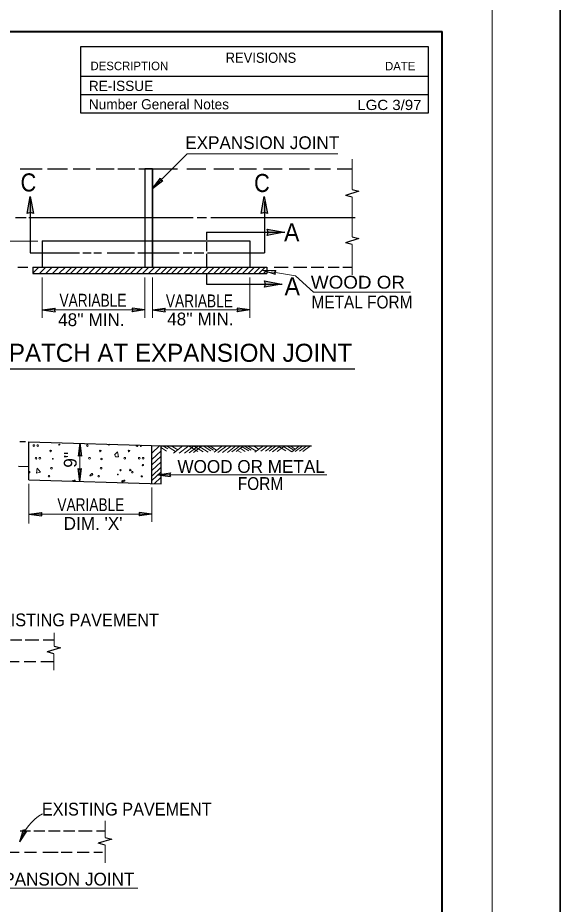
# Model space of a CAD drawing. Extents: x 68 to 441, y -138 to 136.
# Drawn here: x 386.1 to 440.5, y -2.9 to 86 of the extents above; entities that cross this region are included whole.
import ezdxf
from ezdxf.enums import TextEntityAlignment as Align

# ---------------------------------------------------------------- set-up
doc = ezdxf.new("R2010")
doc.units = 0
doc.header["$LTSCALE"] = 0.51
doc.layers.add('1', color=7, linetype='Continuous', lineweight=13)
doc.layers.add('25', color=7, linetype='Continuous', lineweight=25)

msp = doc.modelspace()

# ---------------------------------------------------------------- hatches: boundary and pattern name
at = {"layer": '1'}
for points in [[(387.6517, 66.3778), (387.3361, 66.4848), (387.0177, 66.3797), (387.329, 68.0791)], [(411.1381, 66.3768), (410.8224, 66.4838), (410.504, 66.3787), (410.8154, 68.0781)], [(411.1381, 66.3768), (410.8224, 66.4838), (410.504, 66.3787), (410.8154, 68.0781)], [(411.1114, 64.1755), (411.2183, 64.4912), (411.1132, 64.8095), (412.8126, 64.4982)], [(410.837, 58.9809), (410.944, 59.2966), (410.8388, 59.6149), (412.5383, 59.3036)]]:
    msp.add_hatch(color=256, dxfattribs=at).paths.add_polyline_path(points)

# ---------------------------------------------------------------- linework, layer by layer
for p, q in [((433.6647, -132.8843), (433.665, 97.1185)), ((419.6445, 68.7811), (419.6445, 71.832)), ((419.6445, 68.0043), (419.6445, 64.0325)), ((383.5742, 63.5966), (388.074, 63.5966)), ((419.6319, 63.2591), (419.6319, 60.2238)), ((387.5729, 60.3982), (388.1727, 60.993)), ((388.2515, 60.3595), (388.8903, 60.993)), ((388.8921, 60.3592), (389.5308, 60.9932)), ((389.5593, 60.3592), (390.1982, 60.993)), ((390.2105, 60.3592), (390.8495, 60.993)), ((390.8556, 60.3592), (391.4947, 60.9932)), ((391.364, 60.3592), (392.0028, 60.993)), ((391.9752, 60.3592), (392.6137, 60.993)), ((392.6049, 60.3592), (393.2439, 60.993)), ((393.1918, 60.3592), (393.8309, 60.993)), ((393.8536, 60.359), (394.4927, 60.993)), ((394.4521, 60.359), (395.0912, 60.993)), ((395.1193, 60.3592), (395.7582, 60.9928)), ((395.7172, 60.359), (396.3562, 60.993)), ((396.2623, 60.359), (396.9012, 60.9928)), ((396.8188, 60.359), (397.4577, 60.9928)), ((397.3789, 60.359), (398.0177, 60.9928)), ((397.988, 60.359), (398.6268, 60.9928)), ((398.5863, 60.359), (399.2251, 60.9928)), ((399.1833, 60.3588), (399.8222, 60.9928)), ((399.8138, 60.3588), (400.4527, 60.993)), ((400.4179, 60.359), (401.0567, 60.9928)), ((400.9532, 60.3588), (401.5923, 60.9928)), ((401.509, 60.3588), (402.1481, 60.9928)), ((402.0648, 60.3588), (402.7038, 60.9928)), ((402.7315, 60.3588), (403.3706, 60.9925)), ((403.3032, 60.3588), (403.9423, 60.9928)), ((403.9165, 60.3585), (404.5558, 60.9928)), ((404.5896, 60.3588), (405.2287, 60.9925)), ((405.1511, 60.3588), (405.7899, 60.9925)), ((405.76, 60.3585), (406.3991, 60.9928)), ((406.3271, 60.3588), (406.9659, 60.9925)), ((406.8448, 60.3585), (407.4837, 60.9925)), ((407.4692, 60.3585), (408.1083, 60.9925)), ((408.0102, 60.3585), (408.649, 60.9925)), ((408.6293, 60.3585), (409.2682, 60.9925)), ((409.1801, 60.3582), (409.8192, 60.9925)), ((409.7731, 60.3582), (410.4124, 60.9925)), ((410.272, 60.3585), (410.911, 60.9922)), ((388.5387, 59.9595), (388.5387, 55.9202)), ((398.8304, 59.9592), (398.8302, 55.9202)), ((399.5906, 59.9592), (399.5903, 55.92)), ((409.3683, 59.9592), (409.3681, 55.92)), ((388.5387, 56.7035), (398.8302, 56.7035)), ((399.5903, 56.7032), (409.3681, 56.7032)), ((392.3063, 39.5016), (392.3066, 43.3375)), ((399.5279, 42.3531), (400.3205, 43.0943)), ((400.4937, 42.8633), (400.99, 42.5429)), ((400.6374, 43.0858), (401.1335, 42.7652)), ((401.0001, 43.0866), (401.9122, 42.4973)), ((401.4756, 43.0863), (402.1293, 42.6642)), ((402.6434, 43.0597), (401.7028, 42.336)), ((403.2267, 43.0863), (402.2704, 42.3506)), ((403.7829, 43.0863), (402.8101, 42.338)), ((403.2102, 43.0866), (404.1307, 42.4923)), ((404.2043, 43.0866), (403.2742, 42.3708)), ((404.5793, 43.0866), (403.6958, 42.4067)), ((403.7139, 43.0866), (404.6789, 42.4633)), ((404.1619, 43.0866), (405.1695, 42.4359)), ((404.6663, 43.0863), (405.4582, 42.5751)), ((405.0432, 43.0866), (405.7247, 42.6463)), ((405.3484, 43.0863), (406.0227, 42.6511)), ((406.6327, 43.0866), (405.7819, 42.4319)), ((407.0397, 43.0866), (406.1488, 42.4009)), ((407.5096, 43.0866), (406.6078, 42.3926)), ((407.9727, 43.0866), (407.1066, 42.4201)), ((408.3769, 43.0866), (407.5725, 42.4674)), ((408.7417, 43.0866), (407.9853, 42.5044)), ((408.4013, 42.8245), (408.8881, 42.5102)), ((408.6062, 42.9823), (409.2642, 42.5575)), ((408.8028, 43.0866), (409.4899, 42.6431)), ((409.1332, 43.0866), (409.9516, 42.5583)), ((409.7341, 43.0866), (410.2012, 42.785)), ((410.7195, 43.0866), (409.8757, 42.4372)), ((411.169, 43.0866), (410.4665, 42.5459)), ((411.6372, 43.0866), (410.9407, 42.5502)), ((411.9983, 43.0866), (411.3037, 42.5517)), ((412.4313, 43.0866), (411.6339, 42.4727)), ((412.8745, 43.0866), (412.1061, 42.4953)), ((412.1859, 43.0866), (412.9871, 42.5693)), ((412.6281, 43.0866), (413.5675, 42.48)), ((413.0757, 43.0866), (413.7716, 42.6373)), ((413.4092, 43.0866), (413.9239, 42.7543)), ((414.3556, 43.0866), (413.5712, 42.483)), ((414.6857, 43.0866), (413.9131, 42.4915)), ((415.0737, 43.0866), (414.3533, 42.5321)), ((415.458, 43.0866), (414.688, 42.4941)), ((399.5277, 41.1724), (400.4672, 42.0508)), ((399.5279, 41.703), (400.4675, 42.5819)), ((408.1398, 42.6232), (408.495, 42.3939)), ((399.5279, 40.6005), (400.4672, 41.4792)), ((399.5279, 40.0448), (400.4672, 40.9234)), ((399.5279, 39.5925), (400.4672, 40.4712)), ((400.1093, 40.1809), (417.0732, 40.1809)), ((387.1981, 39.2763), (387.1978, 35.2949)), ((399.7507, 39.2756), (400.4672, 39.9458)), ((399.5277, 38.8849), (399.5277, 35.4404)), ((387.1978, 36.2229), (399.5277, 36.2237)), ((389.7118, 24.3256), (389.7118, 22.9948)), ((389.6993, 22.2214), (389.6993, 20.5888)), ((394.8548, 5.4755), (394.8548, 3.8126)), ((394.8422, 3.0391), (394.8422, 1.2407))]:
    msp.add_line(p, q, dxfattribs=at)
at = {"layer": '1', "lineweight": 40}
for p in [(103.6603, 84.6188), (428.6644, -124.4404)]:
    msp.add_line(p, (428.6647, 84.6188), dxfattribs=at)
at = {"layer": '1', "lineweight": 25}
for p, q in [((386.3048, 70.8383), (388.5387, 70.838)), ((389.0519, 70.8383), (391.0748, 70.8383)), ((391.6182, 70.838), (393.3388, 70.8377)), ((393.9424, 70.838), (395.7537, 70.838)), ((396.1161, 70.8377), (397.8367, 70.8377)), ((398.2291, 70.8377), (402.0933, 70.8377)), ((398.8307, 70.8372), (398.8302, 60.9928)), ((399.5906, 70.7778), (399.5901, 60.993)), ((399.5906, 70.8375), (399.5906, 70.8081)), ((403.0291, 70.8375), (404.9611, 70.8375)), ((405.7459, 70.8375), (407.7686, 70.8375)), ((408.312, 70.8372), (410.0326, 70.8372)), ((410.727, 70.8372), (412.5984, 70.8372)), ((413.2928, 70.8372), (415.3455, 70.837)), ((415.8892, 70.837), (417.4588, 70.837)), ((418.123, 70.837), (419.6445, 70.837)), ((399.6034, 68.8943), (400.3913, 69.9263)), ((399.6034, 68.8943), (400.6404, 69.6754)), ((387.3313, 67.7657), (387.331, 62.4428)), ((410.8177, 67.5828), (410.8174, 62.4423)), ((419.6445, 68.0043), (418.9597, 68.1871)), ((385.852, 65.9767), (386.9087, 65.9767)), ((387.1803, 65.9764), (403.6628, 65.9762)), ((404.0854, 65.9759), (405.0213, 65.9759)), ((405.4441, 65.9757), (419.9342, 65.9754)), ((405.0028, 64.4962), (412.8655, 64.4959)), ((405.0028, 64.4962), (405.0028, 63.734)), ((388.5387, 63.621), (409.3683, 63.62)), ((388.5387, 63.621), (388.5387, 60.9932)), ((405.0028, 63.4828), (405.0032, 62.6089)), ((409.3683, 63.62), (409.3681, 60.9925)), ((419.6319, 63.2591), (418.9471, 63.4417)), ((387.331, 62.4428), (392.2618, 62.4425)), ((392.6044, 62.4428), (393.4362, 62.4425)), ((393.7051, 62.4428), (394.4881, 62.4428)), ((395.0507, 62.4428), (397.7912, 62.4425)), ((398.1091, 62.4425), (402.2689, 62.4425)), ((402.6848, 62.4423), (403.5412, 62.4423)), ((403.7612, 62.4423), (404.7398, 62.4425)), ((405.0028, 62.325), (405.0026, 61.0036)), ((405.1071, 62.4423), (410.8174, 62.4423)), ((386.0793, 60.9932), (387.0912, 60.9935)), ((387.5729, 60.9932), (387.5727, 60.3595)), ((410.6717, 60.6827), (411.9692, 60.6522)), ((410.6717, 60.6827), (411.9128, 60.3033)), ((410.7489, 60.3582), (411.0626, 60.6696)), ((411.8144, 60.9925), (413.1954, 60.9925)), ((413.7515, 60.9925), (415.0666, 60.9922)), ((415.5111, 60.9925), (416.7865, 60.9925)), ((417.2312, 60.9922), (418.3241, 60.9922)), ((418.7054, 60.9922), (419.6319, 60.9922)), ((387.5727, 60.3595), (411.0623, 60.3585)), ((405.0026, 60.3484), (405.0026, 59.3018)), ((405.0023, 59.3016), (412.5911, 59.3013)), ((388.5389, 56.703), (389.8246, 56.8795)), ((388.5389, 56.703), (389.8246, 56.5261)), ((398.8299, 56.704), (397.544, 56.8807)), ((398.8299, 56.704), (397.544, 56.5273)), ((399.5906, 56.7027), (400.8765, 56.8795)), ((399.5906, 56.7027), (400.8765, 56.5261)), ((409.3678, 56.7037), (408.0819, 56.8807)), ((409.3678, 56.7037), (408.0822, 56.5273)), ((419.9038, 50.7782), (378.2331, 50.7777)), ((386.2757, 43.5202), (386.847, 43.5031)), ((387.1981, 43.4923), (400.5832, 43.0863)), ((387.1981, 39.6567), (387.1981, 43.4923)), ((392.3061, 43.3372), (392.1292, 42.0513)), ((392.3061, 43.3372), (392.4826, 42.0513)), ((399.5279, 39.2823), (399.5279, 43.1185)), ((400.4672, 43.0866), (415.5547, 43.0866)), ((386.1578, 41.047), (387.1981, 41.0153)), ((392.3068, 39.5018), (392.1304, 40.7877)), ((392.3068, 39.5018), (392.4838, 40.7877)), ((400.1096, 40.1802), (401.3955, 40.3568)), ((400.1096, 40.1802), (401.3955, 40.0035)), ((387.1981, 36.2224), (388.4841, 36.3992)), ((387.1981, 36.2224), (388.4841, 36.0457)), ((399.5274, 36.2242), (398.2414, 36.4009)), ((399.5274, 36.2242), (398.2414, 36.0475)), ((385.3408, 23.6055), (386.481, 23.6058)), ((386.8281, 23.6058), (388.1997, 23.6058)), ((388.6295, 23.6058), (389.7118, 23.6058)), ((389.6993, 22.2214), (389.0144, 22.4041)), ((385.0927, 21.4625), (386.2165, 21.4623)), ((386.7123, 21.4623), (387.9024, 21.4623)), ((388.3818, 21.4623), (389.6993, 21.4623)), ((386.2779, 3.3532), (386.6557, 4.5951)), ((386.2779, 3.3532), (386.9768, 4.4471)), ((386.3103, 4.4549), (387.368, 4.4547)), ((387.6985, 4.4547), (388.8057, 4.4547)), ((389.1528, 4.4549), (390.3262, 4.4549)), ((390.6733, 4.4547), (391.8135, 4.4547)), ((392.1607, 4.4547), (393.5324, 4.4547)), ((393.9623, 4.4547), (394.8216, 4.4547)), ((394.8422, 3.0391), (394.1573, 3.2218)), ((385.0375, 2.3114), (386.2276, 2.3114)), ((386.7564, 2.3117), (387.963, 2.3117)), ((388.5742, 2.3114), (390.1445, 2.3114)), ((390.4254, 2.3114), (391.5492, 2.3114)), ((392.0451, 2.3114), (393.2349, 2.3112)), ((393.7144, 2.3114), (394.5737, 2.3112))]:
    msp.add_line(p, q, dxfattribs=at)
at = {"layer": '1', "lineweight": 35}
msp.add_lwpolyline([(67.6197, -137.9371), (440.5157, -137.9371), (440.5157, 135.837), (67.6197, 135.837)], close=True, dxfattribs=at)
at = {"layer": '1'}
for points in [[(399.6029, 68.8948), (403.0789, 72.3482), (418.2056, 72.3479)], [(411.5325, 60.511), (413.9432, 60.1088), (415.7447, 58.4984), (425.489, 58.4984)], [(395.7872, 42.1701), (396.0697, 42.4643), (396.1755, 41.9579), (395.8694, 41.9813), (395.8105, 42.158)], [(387.9409, 40.3445), (388.035, 40.8397), (388.3648, 40.4389), (387.9291, 40.3212)], [(393.5724, 40.1321), (393.5019, 40.0968), (393.4431, 40.0617), (393.3839, 40.0496), (393.325, 40.0496), (393.2897, 40.1084), (393.3252, 40.1673), (393.3839, 40.1792), (393.431, 40.2263), (393.4664, 40.2736), (393.5135, 40.3088), (393.5724, 40.3088), (393.5958, 40.2499), (393.5845, 40.191)], [(393.5852, 40.1887), (393.5712, 40.1336), (393.5694, 40.1321)], [(374.8819, 1.8571), (381.8565, -1.2843), (398.1269, -1.2849)]]:
    msp.add_lwpolyline(points, dxfattribs=at)
at = {"layer": '1', "lineweight": 25}
for points in [[(398.8302, 60.9928), (399.5903, 60.9928), (399.5906, 70.8375), (398.8304, 70.8375)], [(387.6517, 66.3778), (387.3361, 66.4848), (387.0177, 66.3797), (387.329, 68.0791)], [(411.1381, 66.3768), (410.8224, 66.4838), (410.504, 66.3787), (410.8154, 68.0781)], [(411.1381, 66.3768), (410.8224, 66.4838), (410.504, 66.3787), (410.8154, 68.0781)], [(411.1114, 64.1755), (411.2183, 64.4912), (411.1132, 64.8095), (412.8126, 64.4982)], [(410.837, 58.9809), (410.944, 59.2966), (410.8388, 59.6149), (412.5383, 59.3036)]]:
    msp.add_lwpolyline(points, close=True, dxfattribs=at)
for points in [[(400.3913, 69.9263), (400.4466, 69.7295), (400.6404, 69.6754)], [(419.6445, 68.7811), (420.308, 68.6042), (418.9597, 68.1871)], [(419.6445, 64.0325), (420.2954, 63.8588), (418.9471, 63.4417)], [(387.5729, 60.9932), (411.0626, 60.9925), (411.0623, 60.3585)], [(411.9692, 60.6522), (411.8426, 60.4918), (411.9128, 60.3033)], [(389.8246, 56.8795), (389.7254, 56.701), (389.8246, 56.5261)], [(397.544, 56.5273), (397.6434, 56.7058), (397.544, 56.8807)], [(400.8765, 56.8795), (400.7771, 56.701), (400.8765, 56.5261)], [(408.0822, 56.5273), (408.1813, 56.7058), (408.0819, 56.8807)], [(387.1981, 39.6567), (400.4672, 39.2539), (400.4672, 43.0901)], [(392.4826, 42.0513), (392.3041, 42.1507), (392.1292, 42.0513)], [(392.1304, 40.7877), (392.3092, 40.6883), (392.4838, 40.7877)], [(401.3955, 40.3568), (401.2961, 40.1784), (401.3955, 40.0035)], [(388.4841, 36.3992), (388.3849, 36.2207), (388.4841, 36.0457)], [(398.2414, 36.0475), (398.3409, 36.226), (398.2414, 36.4009)], [(389.7118, 22.9948), (390.3628, 22.8212), (389.0144, 22.4041)], [(386.6557, 4.5951), (386.7763, 4.4303), (386.9768, 4.4471)], [(394.8548, 3.8126), (395.5057, 3.6389), (394.1573, 3.2218)]]:
    msp.add_lwpolyline(points, dxfattribs=at)
at = {"layer": '1'}
for centre, radius in [((387.6891, 43.1042), 0.0833), ((388.0749, 43.1042), 0.0833), ((393.0605, 43.1042), 0.0833), ((387.9043, 41.8315), 0.0872), ((388.2901, 41.8315), 0.0872), ((389.3654, 42.5666), 0.0777), ((389.5919, 41.7634), 0.0359), ((393.2757, 41.8315), 0.0872), ((394.3509, 42.5666), 0.0777), ((394.4764, 41.7469), 0.0829), ((396.8095, 41.8258), 0.0882), ((397.236, 42.558), 0.0882), ((398.2612, 41.8315), 0.0872), ((398.6471, 41.8315), 0.0872), ((389.4492, 40.8219), 0.0903), ((394.4347, 40.8219), 0.0903), ((398.6347, 41.1421), 0.0727), ((389.2102, 40.0283), 0.0779), ((394.1958, 40.0283), 0.0779), ((396.1133, 40.2016), 0.0359), ((396.3821, 40.6248), 0.0609), ((397.3653, 40.649), 0.0829), ((397.5744, 40.4345), 0.0727), ((398.5152, 40.0149), 0.0609), ((391.7821, 39.5862), 0.0553), ((396.5792, 39.5144), 0.0765), ((396.7676, 39.5862), 0.0553)]:
    msp.add_circle(centre, radius, dxfattribs=at)
for centre, radius, start, end in [((390.2375, 43.2057), 0.0566, 120.61462, 59.3854), ((395.2231, 43.2057), 0.0566, 128.49377, 48.03248), ((398.046, 43.1042), 0.0833, 133.01322, 43.51304), ((398.4319, 43.1042), 0.0833, 143.52802, 32.99824), ((387.2175, 40.4345), 0.0727, 254.48026, 105.51673), ((399.5672, 40.0283), 0.0779, 120.3262, 239.67072), ((391.5937, 39.5144), 0.0765, 4.80535, 171.71857), ((391.205, 1.7272), 5.1892, 120.88371, 161.73835)]:
    msp.add_arc(centre, radius, start, end, dxfattribs=at)
at = {"layer": '25'}
for p, q in [((392.3615, 80.1383), (427.2836, 80.1381)), ((392.3615, 78.3042), (427.2899, 78.3042))]:
    msp.add_line(p, q, dxfattribs=at)
msp.add_lwpolyline([(427.2899, 76.4582), (427.2899, 83.0872), (392.3617, 83.0872), (392.3615, 76.4582)], close=True, dxfattribs=at)

# ---------------------------------------------------------------- texts
at = {"layer": '1'}
for s, height, p in [('EXPANSION JOINT', 1.284, (410.6061, 72.833)), ("48'' MIN.", 1.284, (393.461, 55.0811)), ("48'' MIN.", 1.284, (404.4009, 55.1538)), ('PLAN PATCH AT EXPANSION JOINT', 1.812, (398.9115, 51.5009)), ('WOOD OR METAL ', 1.284, (409.7307, 40.3612)), ("DIM. 'X'", 1.284, (393.6305, 34.6508)), ('EXPANSION JOINT', 1.284, (390.0505, -1.0171))]:
    msp.add_text(s, height=height, dxfattribs=at).set_placement(p, align=Align.CENTER)
for s, height, width, p in [('C', 1.812, 0.9, (387.1399, 68.5853)), ('C', 1.812, 0.9, (410.5766, 68.5269)), ('A', 1.812, 0.95, (413.5664, 63.589)), ('A', 1.812, 0.95, (413.6201, 58.1762)), ('WOOD OR', 1.284, 1.1, (420.2076, 58.8412)), ('VARIABLE', 1.284, 0.8, (393.62, 57.034)), ('VARIABLE', 1.284, 0.8, (404.2994, 56.9703)), ('METAL FORM', 1.284, 0.9, (420.6166, 56.851)), ('FORM', 1.284, 0.9, (410.4325, 38.6506)), ('VARIABLE', 1.284, 0.8, (393.4098, 36.5267)), ('EXISTING PAVEMENT', 1.284, 0.95, (391.7157, 24.9757)), ('EXISTING PAVEMENT', 1.284, 0.95, (397.0112, 5.9996))]:
    msp.add_text(s, height=height, dxfattribs=dict(at, width=width)).set_placement(p, align=Align.CENTER)
msp.add_text("9''", height=1.284, rotation=90, dxfattribs=at).set_placement((391.9837, 41.6885), align=Align.CENTER)
at = {"layer": '25'}
for s, width, p in [('REVISIONS', 0.95, (406.9384, 81.4839)), ('LGC 3/97', 1.1, (420.1487, 76.7494))]:
    msp.add_text(s, height=1.023, dxfattribs=dict(at, width=width)).set_placement(p)
for s, height, p in [('DESCRIPTION', 0.8526, (393.3756, 80.7474)), ('DATE', 0.8526, (422.9312, 80.7275)), ('RE-ISSUE           ', 1.023, (393.2054, 78.6611)), ('Number General Notes   ', 1.023, (393.2054, 76.8153))]:
    msp.add_text(s, height=height, dxfattribs=at).set_placement(p)

doc.saveas('drawing.dxf')
